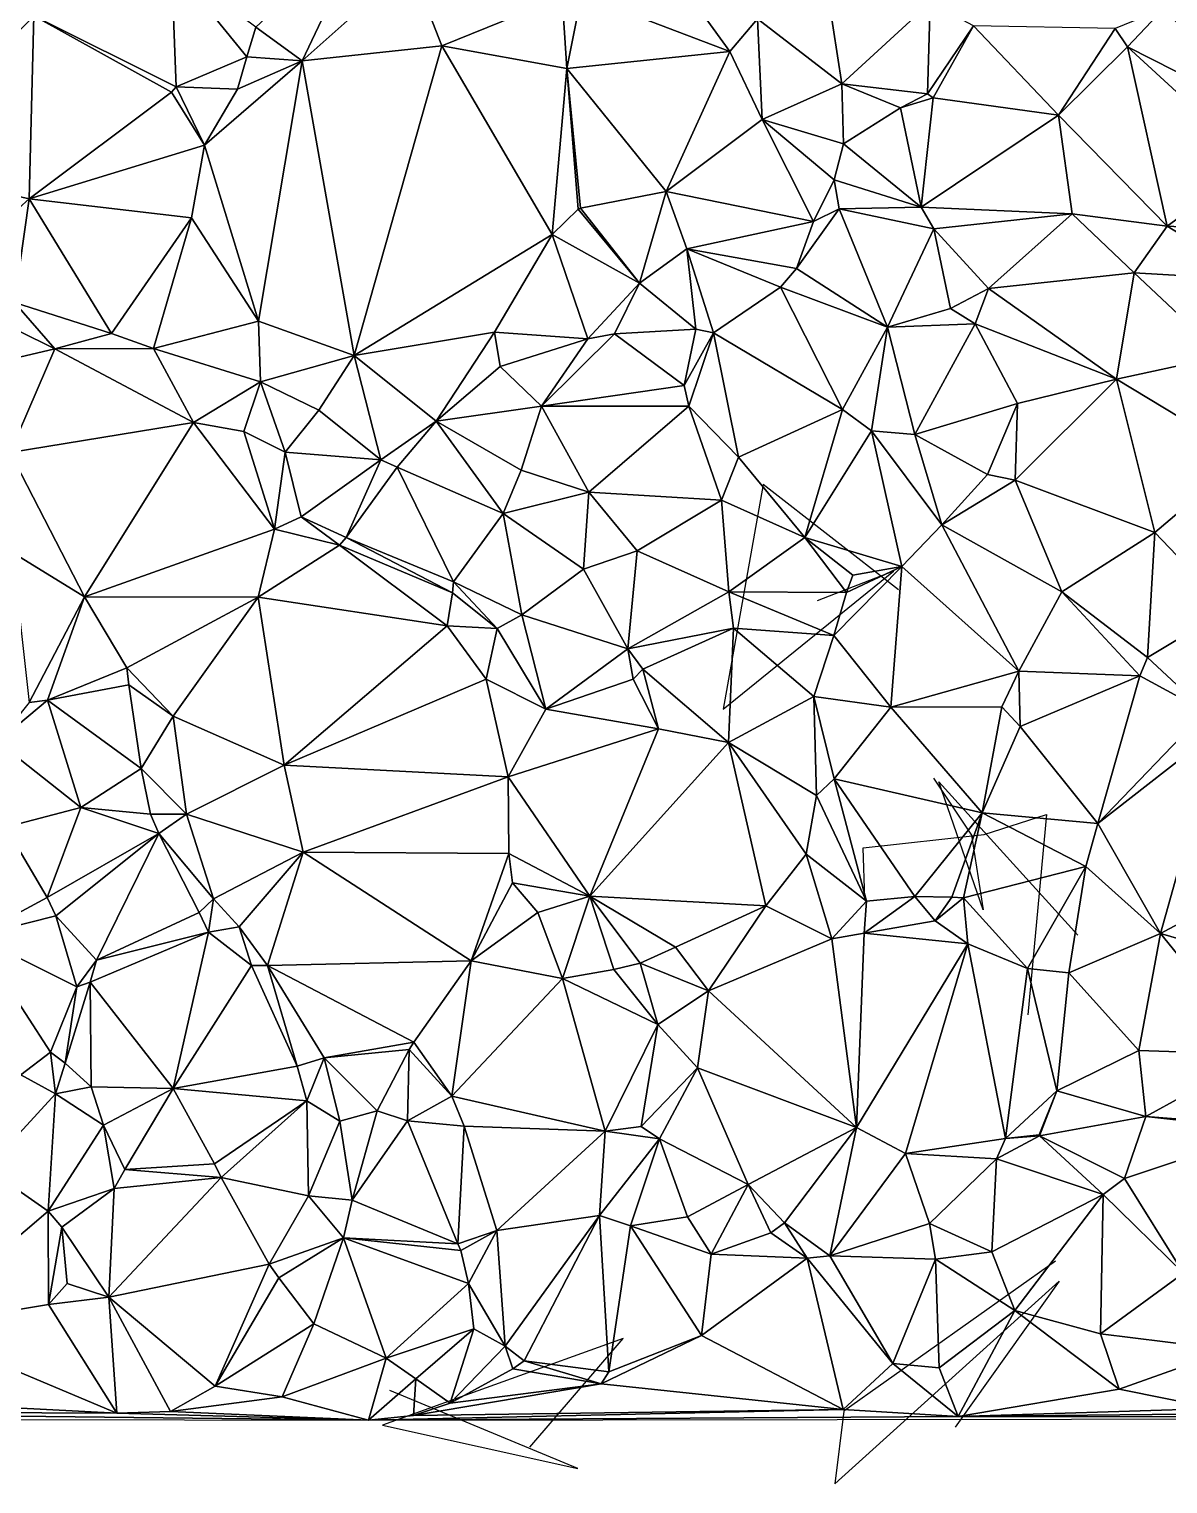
# Model space of a CAD drawing. Header units: metres. Extents: x -15.4 to 15, y -15.7 to 15.3.
# Drawn here: x -2.22 to 6.78, y -15.48 to -3.98 of the extents above; entities that cross this region are included whole.
import ezdxf

# ---------------------------------------------------------------- set-up
doc = ezdxf.new("R2010")
doc.units = ezdxf.units.M
doc.layers.add('CRACKS', color=1, linetype='Continuous')
doc.layers.add('STREET_MESH', color=7, linetype='Continuous')

msp = doc.modelspace()

# ---------------------------------------------------------------- linework, layer by layer
at = {"layer": 'CRACKS'}
for points in [[(4.651, -8.416, 0.1), (3.58, -7.583, 0.1), (3.265, -9.358, 0.1), (4.61, -8.267, 0.1), (4.006, -8.503, 0.1)], [(4.926, -9.905, 0.1), (5.228, -10.354, 0.1), (5.32, -10.944, 0.1), (4.97, -9.933, 0.1), (6.068, -11.144, 0.1)], [(4.383, -10.856, 0.1), (4.372, -10.455, 0.1), (5.328, -10.348, 0.1), (5.819, -10.191, 0.1), (5.673, -11.775, 0.1)], [(5.89, -13.723, 0.1), (4.219, -14.907, 0.1), (4.146, -15.483, 0.1), (5.921, -13.881, 0.1), (5.099, -15.034, 0.1)], [(1.737, -15.193, 0.1), (2.474, -14.334, 0.1), (0.572, -15.02, 0.1), (2.114, -15.36, 0.1), (0.63, -14.744, 0.1)]]:
    msp.add_polyline3d(points, dxfattribs=at)
at = {"layer": 'STREET_MESH'}
for points in [[(-0.429, -3.968), (-0.065, -4.234), (0.452, -3.144)], [(-0.065, -4.234), (0.789, -3.471), (0.452, -3.144)], [(2.637, -3.219), (2.145, -3.712), (3.316, -4.159)], [(2.637, -3.219), (3.316, -4.159), (3.536, -3.902)], [(-3.338, -5.072), (-2.185, -3.877), (-3.931, -3.461)], [(-2.185, -3.877), (-1.059, -4.438), (-1.098, -3.468)], [(-0.501, -4.202), (-0.429, -3.968), (-1.098, -3.468)], [(-1.059, -4.438), (-0.501, -4.202), (-1.098, -3.468)], [(0.789, -3.471), (-0.065, -4.234), (1.04, -4.115)], [(1.991, -3.727), (0.789, -3.471), (1.04, -4.115)], [(3.536, -3.902), (4.203, -4.415), (4.065, -3.527)], [(4.203, -4.415), (4.901, -3.774), (4.065, -3.527)], [(1.991, -3.727), (1.04, -4.115), (2.027, -4.294)], [(2.145, -3.712), (1.991, -3.727), (2.027, -4.294)], [(3.316, -4.159), (2.145, -3.712), (2.027, -4.294)], [(4.879, -4.494), (4.901, -3.774), (4.203, -4.415)], [(4.901, -3.774), (4.879, -4.494), (5.242, -3.956)], [(7.494, -3.69), (6.746, -3.821), (7.598, -4.699)], [(-2.222, -5.324), (-2.185, -3.877), (-3.338, -5.072)], [(-2.185, -3.877), (-2.222, -5.324), (-1.097, -4.481)], [(-1.059, -4.438), (-2.185, -3.877), (-1.097, -4.481)], [(3.536, -3.902), (3.316, -4.159), (3.573, -4.698)], [(4.203, -4.415), (3.536, -3.902), (3.573, -4.698)], [(6.364, -3.977), (6.461, -4.122), (6.746, -3.821)], [(6.746, -3.821), (6.461, -4.122), (7.598, -4.699)], [(-0.429, -3.968), (-0.501, -4.202), (-0.065, -4.234)], [(4.879, -4.494), (4.923, -4.526), (5.242, -3.956)], [(4.923, -4.526), (5.915, -4.662), (5.242, -3.956)], [(5.915, -4.662), (6.364, -3.977), (5.242, -3.956)], [(6.461, -4.122), (6.364, -3.977), (5.915, -4.662)], [(1.04, -4.115), (-0.065, -4.234), (0.346, -6.563)], [(1.911, -5.605), (1.04, -4.115), (0.346, -6.563)], [(1.04, -4.115), (1.911, -5.605), (2.027, -4.294)], [(6.461, -4.122), (5.915, -4.662), (6.774, -5.54)], [(6.461, -4.122), (7.46, -5.04), (7.598, -4.699)], [(6.461, -4.122), (6.774, -5.54), (7.46, -5.04)], [(-0.574, -4.458), (-0.501, -4.202), (-1.059, -4.438)], [(-0.409, -6.292), (-0.065, -4.234), (-0.836, -4.899)], [(-0.065, -4.234), (-0.574, -4.458), (-0.836, -4.899)], [(-0.501, -4.202), (-0.574, -4.458), (-0.065, -4.234)], [(-0.065, -4.234), (-0.409, -6.292), (0.346, -6.563)], [(2.814, -5.267), (3.316, -4.159), (2.027, -4.294)], [(3.316, -4.159), (2.814, -5.267), (3.573, -4.698)], [(1.911, -5.605), (2.119, -5.406), (2.027, -4.294)], [(2.135, -5.399), (2.814, -5.267), (2.027, -4.294)], [(2.119, -5.406), (2.135, -5.399), (2.027, -4.294)], [(-1.097, -4.481), (-2.222, -5.324), (-0.836, -4.899)], [(-1.059, -4.438), (-1.097, -4.481), (-0.836, -4.899)], [(-0.574, -4.458), (-1.059, -4.438), (-0.836, -4.899)], [(4.214, -4.889), (4.203, -4.415), (3.573, -4.698)], [(4.203, -4.415), (4.214, -4.889), (4.665, -4.604)], [(4.879, -4.494), (4.203, -4.415), (4.665, -4.604)], [(4.923, -4.526), (4.879, -4.494), (4.665, -4.604)], [(4.828, -5.391), (4.923, -4.526), (4.665, -4.604)], [(5.915, -4.662), (4.923, -4.526), (4.828, -5.391)], [(2.814, -5.267), (3.979, -5.502), (3.573, -4.698)], [(3.979, -5.502), (4.141, -5.174), (3.573, -4.698)], [(4.141, -5.174), (4.214, -4.889), (3.573, -4.698)], [(4.214, -4.889), (4.828, -5.391), (4.665, -4.604)], [(5.915, -4.662), (4.828, -5.391), (6.022, -5.442)], [(6.774, -5.54), (5.915, -4.662), (6.022, -5.442)], [(-2.222, -5.324), (-0.938, -5.475), (-0.836, -4.899)], [(-0.938, -5.475), (-0.409, -6.292), (-0.836, -4.899)], [(4.828, -5.391), (4.214, -4.889), (4.141, -5.174)], [(7.46, -5.04), (6.774, -5.54), (7.455, -5.575)], [(-2.551, -5.618), (-2.222, -5.324), (-3.338, -5.072)], [(3.979, -5.502), (4.181, -5.404), (4.141, -5.174)], [(4.181, -5.404), (4.828, -5.391), (4.141, -5.174)], [(2.135, -5.399), (2.603, -5.99), (2.814, -5.267)], [(2.603, -5.99), (2.976, -5.719), (2.814, -5.267)], [(2.976, -5.719), (3.979, -5.502), (2.814, -5.267)], [(-2.222, -5.324), (-2.551, -5.618), (-2.339, -6.143)], [(-2.222, -5.324), (-2.339, -6.143), (-1.571, -6.389)], [(-0.938, -5.475), (-2.222, -5.324), (-1.571, -6.389)], [(2.135, -5.399), (2.119, -5.406), (2.603, -5.99)], [(4.563, -6.339), (4.181, -5.404), (3.844, -5.876)], [(4.181, -5.404), (3.979, -5.502), (3.844, -5.876)], [(4.828, -5.391), (4.181, -5.404), (4.929, -5.562)], [(4.181, -5.404), (4.563, -6.339), (4.929, -5.562)], [(6.022, -5.442), (4.828, -5.391), (4.929, -5.562)], [(-1.239, -6.507), (-0.938, -5.475), (-1.571, -6.389)], [(-0.409, -6.292), (-0.938, -5.475), (-1.239, -6.507)], [(2.119, -5.406), (1.911, -5.605), (2.603, -5.99)], [(3.979, -5.502), (2.976, -5.719), (3.844, -5.876)], [(5.361, -6.032), (6.022, -5.442), (4.929, -5.562)], [(5.361, -6.032), (6.512, -5.91), (6.022, -5.442)], [(6.512, -5.91), (6.774, -5.54), (6.022, -5.442)], [(1.456, -6.379), (1.911, -5.605), (0.346, -6.563)], [(1.911, -5.605), (1.456, -6.379), (2.194, -6.43)], [(2.603, -5.99), (1.911, -5.605), (2.194, -6.43)], [(4.563, -6.339), (5.061, -6.191), (4.929, -5.562)], [(5.061, -6.191), (5.361, -6.032), (4.929, -5.562)], [(6.512, -5.91), (7.466, -5.965), (6.774, -5.54)], [(6.774, -5.54), (7.466, -5.965), (7.455, -5.575)], [(3.048, -6.355), (2.976, -5.719), (2.603, -5.99)], [(2.976, -5.719), (3.187, -6.383), (3.716, -6.023)], [(2.976, -5.719), (3.716, -6.023), (3.844, -5.876)], [(2.976, -5.719), (3.048, -6.355), (3.187, -6.383)], [(3.716, -6.023), (4.563, -6.339), (3.844, -5.876)], [(6.512, -5.91), (5.361, -6.032), (6.373, -6.75)], [(7.214, -6.568), (6.512, -5.91), (6.373, -6.75)], [(7.214, -6.568), (7.466, -5.965), (6.512, -5.91)], [(2.406, -6.391), (2.603, -5.99), (2.194, -6.43)], [(2.406, -6.391), (3.048, -6.355), (2.603, -5.99)], [(3.716, -6.023), (3.187, -6.383), (4.207, -6.99)], [(4.563, -6.339), (3.716, -6.023), (4.207, -6.99)], [(5.256, -6.312), (5.361, -6.032), (5.061, -6.191)], [(5.361, -6.032), (5.256, -6.312), (6.373, -6.75)], [(-2.611, -6.218), (-2.018, -6.511), (-2.339, -6.143)], [(-2.339, -6.143), (-2.018, -6.511), (-1.571, -6.389)], [(4.563, -6.339), (5.256, -6.312), (5.061, -6.191)], [(-2.611, -6.218), (-2.974, -6.734), (-2.018, -6.511)], [(-0.409, -6.292), (-1.239, -6.507), (-0.393, -6.77)], [(-0.409, -6.292), (-0.393, -6.77), (0.346, -6.563)], [(5.256, -6.312), (4.563, -6.339), (4.78, -7.187)], [(5.256, -6.312), (4.78, -7.187), (5.591, -6.941)], [(6.373, -6.75), (5.256, -6.312), (5.591, -6.941)], [(-2.018, -6.511), (-1.239, -6.507), (-1.571, -6.389)], [(0.996, -7.081), (1.456, -6.379), (0.346, -6.563)], [(0.996, -7.081), (1.5, -6.65), (1.456, -6.379)], [(1.456, -6.379), (1.5, -6.65), (2.194, -6.43)], [(1.5, -6.65), (1.827, -6.962), (2.194, -6.43)], [(1.827, -6.962), (2.406, -6.391), (2.194, -6.43)], [(2.957, -6.8), (2.406, -6.391), (1.827, -6.962)], [(3.048, -6.355), (2.406, -6.391), (2.957, -6.8)], [(3.187, -6.383), (3.048, -6.355), (2.957, -6.8)], [(2.992, -6.962), (3.187, -6.383), (2.957, -6.8)], [(3.187, -6.383), (2.992, -6.962), (3.386, -7.367)], [(3.187, -6.383), (3.386, -7.367), (4.207, -6.99)], [(4.437, -7.159), (4.563, -6.339), (4.207, -6.99)], [(4.563, -6.339), (4.437, -7.159), (4.78, -7.187)], [(-2.018, -6.511), (-2.974, -6.734), (-2.372, -7.33)], [(-2.018, -6.511), (-2.372, -7.33), (-0.922, -7.093)], [(-1.239, -6.507), (-2.018, -6.511), (-0.922, -7.093)], [(-0.393, -6.77), (-1.239, -6.507), (-0.922, -7.093)], [(-0.393, -6.77), (0.069, -6.995), (0.346, -6.563)], [(0.069, -6.995), (0.559, -7.387), (0.346, -6.563)], [(0.559, -7.387), (0.996, -7.081), (0.346, -6.563)], [(1.5, -6.65), (0.996, -7.081), (1.827, -6.962)], [(7.386, -7.361), (7.214, -6.568), (6.373, -6.75)], [(-0.524, -7.163), (-0.393, -6.77), (-0.922, -7.093)], [(-0.393, -6.77), (-0.524, -7.163), (-0.199, -7.327)], [(0.069, -6.995), (-0.393, -6.77), (-0.199, -7.327)], [(5.571, -7.548), (6.373, -6.75), (5.591, -6.941)], [(5.571, -7.548), (6.677, -7.961), (6.373, -6.75)], [(6.677, -7.961), (7.386, -7.361), (6.373, -6.75)], [(2.992, -6.962), (2.957, -6.8), (1.827, -6.962)], [(0.559, -7.387), (0.069, -6.995), (-0.199, -7.327)], [(1.827, -6.962), (0.996, -7.081), (1.667, -7.468)], [(2.203, -7.642), (1.827, -6.962), (1.667, -7.468)], [(2.203, -7.642), (2.992, -6.962), (1.827, -6.962)], [(2.992, -6.962), (2.203, -7.642), (3.25, -7.705)], [(2.992, -6.962), (3.25, -7.705), (3.386, -7.367)], [(3.386, -7.367), (3.91, -8.001), (4.207, -6.99)], [(3.91, -8.001), (4.437, -7.159), (4.207, -6.99)], [(4.78, -7.187), (5.353, -7.503), (5.591, -6.941)], [(5.353, -7.503), (5.571, -7.548), (5.591, -6.941)], [(-2.372, -7.33), (-1.784, -8.471), (-0.922, -7.093)], [(-1.784, -8.471), (-0.282, -7.935), (-0.922, -7.093)], [(-0.282, -7.935), (-0.524, -7.163), (-0.922, -7.093)], [(0.996, -7.081), (0.559, -7.387), (0.686, -7.445)], [(1.526, -7.811), (0.996, -7.081), (0.686, -7.445)], [(0.996, -7.081), (1.526, -7.811), (1.667, -7.468)], [(-0.524, -7.163), (-0.282, -7.935), (-0.199, -7.327)], [(4.677, -8.231), (4.437, -7.159), (3.91, -8.001)], [(4.78, -7.187), (4.437, -7.159), (4.993, -7.901)], [(4.437, -7.159), (4.677, -8.231), (4.993, -7.901)], [(5.353, -7.503), (4.78, -7.187), (4.993, -7.901)], [(-2.353, -8.12), (-1.784, -8.471), (-2.372, -7.33)], [(-0.282, -7.935), (-0.072, -7.839), (-0.199, -7.327)], [(-0.072, -7.839), (0.559, -7.387), (-0.199, -7.327)], [(0.559, -7.387), (-0.072, -7.839), (0.285, -8)], [(0.686, -7.445), (0.559, -7.387), (0.285, -8)], [(1.133, -8.353), (0.686, -7.445), (0.285, -8)], [(1.526, -7.811), (0.686, -7.445), (1.133, -8.353)], [(1.526, -7.811), (2.203, -7.642), (1.667, -7.468)], [(3.386, -7.367), (3.25, -7.705), (3.91, -8.001)], [(7.386, -7.361), (6.677, -7.961), (7.255, -8.567)], [(5.571, -7.548), (5.353, -7.503), (4.993, -7.901)], [(5.941, -8.432), (5.571, -7.548), (4.993, -7.901)], [(6.677, -7.961), (5.571, -7.548), (5.941, -8.432)], [(2.161, -8.252), (2.203, -7.642), (1.526, -7.811)], [(2.203, -7.642), (2.161, -8.252), (2.584, -8.106)], [(3.25, -7.705), (2.203, -7.642), (2.584, -8.106)], [(3.309, -8.43), (3.25, -7.705), (2.584, -8.106)], [(3.25, -7.705), (3.309, -8.43), (3.91, -8.001)], [(1.673, -8.612), (1.526, -7.811), (1.133, -8.353)], [(1.673, -8.612), (2.161, -8.252), (1.526, -7.811)], [(-0.282, -7.935), (-1.784, -8.471), (-0.411, -8.474)], [(0.231, -8.061), (-0.282, -7.935), (-0.411, -8.474)], [(0.231, -8.061), (-0.072, -7.839), (-0.282, -7.935)], [(-0.072, -7.839), (0.231, -8.061), (0.285, -8)], [(4.993, -7.901), (4.677, -8.231), (5.602, -9.059)], [(5.941, -8.432), (4.993, -7.901), (5.602, -9.059)], [(0.231, -8.061), (1.124, -8.438), (0.285, -8)], [(1.124, -8.438), (1.133, -8.353), (0.285, -8)], [(3.309, -8.43), (4.238, -8.435), (3.91, -8.001)], [(4.238, -8.435), (4.289, -8.3), (3.91, -8.001)], [(4.289, -8.3), (4.677, -8.231), (3.91, -8.001)], [(6.618, -8.949), (6.677, -7.961), (5.941, -8.432)], [(6.677, -7.961), (6.618, -8.949), (7.255, -8.567)], [(-2.353, -8.12), (-2.223, -9.305), (-1.784, -8.471)], [(1.081, -8.699), (0.231, -8.061), (-0.411, -8.474)], [(1.124, -8.438), (0.231, -8.061), (1.081, -8.699)], [(2.161, -8.252), (2.511, -8.882), (2.584, -8.106)], [(2.511, -8.882), (3.309, -8.43), (2.584, -8.106)], [(2.161, -8.252), (1.673, -8.612), (2.511, -8.882)], [(4.677, -8.231), (4.139, -8.777), (4.589, -9.343)], [(4.139, -8.777), (4.677, -8.231), (4.238, -8.435)], [(4.677, -8.231), (4.289, -8.3), (4.238, -8.435)], [(4.677, -8.231), (4.589, -9.343), (5.602, -9.059)], [(1.124, -8.438), (1.478, -8.72), (1.133, -8.353)], [(1.478, -8.72), (1.673, -8.612), (1.133, -8.353)], [(-2.223, -9.305), (-2.076, -9.287), (-1.784, -8.471)], [(-2.076, -9.287), (-1.451, -9.032), (-1.784, -8.471)], [(-1.784, -8.471), (-1.451, -9.032), (-0.411, -8.474)], [(-1.451, -9.032), (-1.083, -9.413), (-0.411, -8.474)], [(-1.083, -9.413), (-0.205, -9.801), (-0.411, -8.474)], [(-0.205, -9.801), (1.081, -8.699), (-0.411, -8.474)], [(1.478, -8.72), (1.124, -8.438), (1.081, -8.699)], [(3.345, -8.718), (3.309, -8.43), (2.511, -8.882)], [(3.309, -8.43), (4.139, -8.777), (4.238, -8.435)], [(3.309, -8.43), (3.345, -8.718), (4.139, -8.777)], [(6.558, -9.094), (5.941, -8.432), (5.602, -9.059)], [(6.558, -9.094), (6.618, -8.949), (5.941, -8.432)], [(1.673, -8.612), (1.478, -8.72), (1.863, -9.359)], [(1.673, -8.612), (1.863, -9.359), (2.511, -8.882)], [(7.255, -8.567), (6.618, -8.949), (7.077, -9.376)], [(-0.205, -9.801), (1.391, -9.122), (1.081, -8.699)], [(1.391, -9.122), (1.478, -8.72), (1.081, -8.699)], [(1.863, -9.359), (1.478, -8.72), (1.391, -9.122)], [(3.345, -8.718), (2.511, -8.882), (2.629, -9.041)], [(3.345, -8.718), (2.629, -9.041), (3.305, -9.621)], [(3.981, -9.258), (3.345, -8.718), (3.305, -9.621)], [(4.139, -8.777), (3.345, -8.718), (3.981, -9.258)], [(4.139, -8.777), (3.981, -9.258), (4.589, -9.343)], [(1.863, -9.359), (2.553, -9.121), (2.511, -8.882)], [(2.511, -8.882), (2.553, -9.121), (2.629, -9.041)], [(7.077, -9.376), (6.618, -8.949), (6.558, -9.094)], [(-2.076, -9.287), (-1.435, -9.166), (-1.451, -9.032)], [(-1.451, -9.032), (-1.435, -9.166), (-1.083, -9.413)], [(2.629, -9.041), (2.553, -9.121), (2.752, -9.513)], [(3.305, -9.621), (2.629, -9.041), (2.752, -9.513)], [(4.589, -9.343), (5.468, -9.339), (5.602, -9.059)], [(5.468, -9.339), (5.611, -9.496), (5.602, -9.059)], [(5.611, -9.496), (6.558, -9.094), (5.602, -9.059)], [(-1.435, -9.166), (-2.076, -9.287), (-1.336, -9.827)], [(-1.435, -9.166), (-1.336, -9.827), (-1.083, -9.413)], [(1.391, -9.122), (-0.205, -9.801), (1.565, -9.893)], [(1.863, -9.359), (1.391, -9.122), (1.565, -9.893)], [(2.553, -9.121), (1.863, -9.359), (2.752, -9.513)], [(6.225, -10.261), (6.558, -9.094), (5.611, -9.496)], [(6.225, -10.261), (7.077, -9.376), (6.558, -9.094)], [(-2.472, -9.616), (-2.076, -9.287), (-2.223, -9.305)], [(-1.813, -10.135), (-2.076, -9.287), (-2.472, -9.616)], [(-1.336, -9.827), (-2.076, -9.287), (-1.813, -10.135)], [(4.002, -10.04), (3.981, -9.258), (3.305, -9.621)], [(4.589, -9.343), (3.981, -9.258), (4.141, -9.909)], [(3.981, -9.258), (4.002, -10.04), (4.141, -9.909)], [(-1.336, -9.827), (-0.977, -10.189), (-1.083, -9.413)], [(-1.083, -9.413), (-0.977, -10.189), (-0.205, -9.801)], [(2.752, -9.513), (1.863, -9.359), (1.565, -9.893)], [(5.311, -10.179), (4.589, -9.343), (4.141, -9.909)], [(4.589, -9.343), (5.311, -10.179), (5.468, -9.339)], [(5.311, -10.179), (5.611, -9.496), (5.468, -9.339)], [(7.077, -9.376), (6.225, -10.261), (7.172, -9.525)], [(2.211, -10.838), (2.752, -9.513), (1.565, -9.893)], [(2.211, -10.838), (3.305, -9.621), (2.752, -9.513)], [(5.311, -10.179), (6.225, -10.261), (5.611, -9.496)], [(6.225, -10.261), (6.721, -11.131), (7.172, -9.525)], [(6.721, -11.131), (8.032, -10.428), (7.172, -9.525)], [(-1.813, -10.135), (-2.472, -9.616), (-2.407, -10.291)], [(2.211, -10.838), (3.6, -10.914), (3.305, -9.621)], [(3.92, -10.506), (4.002, -10.04), (3.305, -9.621)], [(3.6, -10.914), (3.92, -10.506), (3.305, -9.621)], [(-1.262, -10.189), (-1.336, -9.827), (-1.813, -10.135)], [(-1.262, -10.189), (-0.977, -10.189), (-1.336, -9.827)], [(-0.977, -10.189), (-0.056, -10.488), (-0.205, -9.801)], [(-0.205, -9.801), (-0.056, -10.488), (1.565, -9.893)], [(-0.056, -10.488), (1.569, -10.5), (1.565, -9.893)], [(1.569, -10.5), (2.211, -10.838), (1.565, -9.893)], [(4.002, -10.04), (4.398, -10.875), (4.141, -9.909)], [(4.78, -10.839), (5.311, -10.179), (4.141, -9.909)], [(4.398, -10.875), (4.78, -10.839), (4.141, -9.909)], [(3.92, -10.506), (4.398, -10.875), (4.002, -10.04)], [(-2.081, -10.848), (-1.813, -10.135), (-2.407, -10.291)], [(-1.197, -10.341), (-1.813, -10.135), (-2.081, -10.848)], [(-1.197, -10.341), (-1.262, -10.189), (-1.813, -10.135)], [(-0.977, -10.189), (-1.262, -10.189), (-1.197, -10.341)], [(-0.977, -10.189), (-1.197, -10.341), (-0.764, -10.857)], [(-0.056, -10.488), (-0.977, -10.189), (-0.764, -10.857)], [(4.78, -10.839), (5.072, -10.844), (5.311, -10.179)], [(5.072, -10.844), (5.165, -10.851), (5.311, -10.179)], [(5.165, -10.851), (6.131, -10.602), (5.311, -10.179)], [(6.131, -10.602), (6.225, -10.261), (5.311, -10.179)], [(-2.649, -11.153), (-2.081, -10.848), (-2.407, -10.291)], [(-2.011, -10.993), (-1.197, -10.341), (-2.081, -10.848)], [(-1.197, -10.341), (-2.011, -10.993), (-1.691, -11.342)], [(-0.879, -10.967), (-1.197, -10.341), (-1.691, -11.342)], [(-1.197, -10.341), (-0.879, -10.967), (-0.764, -10.857)], [(6.225, -10.261), (6.131, -10.602), (6.721, -11.131)], [(8.032, -10.428), (6.721, -11.131), (7.753, -11.431)], [(-0.561, -11.079), (-0.056, -10.488), (-0.764, -10.857)], [(-0.561, -11.079), (-0.338, -11.384), (-0.056, -10.488)], [(-0.338, -11.384), (1.272, -11.347), (-0.056, -10.488)], [(1.272, -11.347), (1.569, -10.5), (-0.056, -10.488)], [(1.598, -10.732), (1.569, -10.5), (1.272, -11.347)], [(1.598, -10.732), (2.211, -10.838), (1.569, -10.5)], [(3.92, -10.506), (3.6, -10.914), (4.123, -11.173)], [(4.398, -10.875), (3.92, -10.506), (4.123, -11.173)], [(6.131, -10.602), (5.165, -10.851), (5.671, -11.409)], [(6.131, -10.602), (5.671, -11.409), (5.997, -11.442)], [(6.721, -11.131), (6.131, -10.602), (5.997, -11.442)], [(1.798, -10.966), (1.598, -10.732), (1.272, -11.347)], [(2.211, -10.838), (1.598, -10.732), (1.798, -10.966)], [(-2.649, -11.153), (-2.011, -10.993), (-2.081, -10.848)], [(-0.879, -10.967), (-0.804, -11.121), (-0.764, -10.857)], [(-0.804, -11.121), (-0.561, -11.079), (-0.764, -10.857)], [(2.211, -10.838), (1.798, -10.966), (1.993, -11.487)], [(2.211, -10.838), (1.993, -11.487), (2.4, -11.417)], [(2.609, -11.367), (2.211, -10.838), (2.4, -11.417)], [(2.887, -11.241), (2.211, -10.838), (2.609, -11.367)], [(3.6, -10.914), (2.211, -10.838), (2.887, -11.241)], [(3.6, -10.914), (2.887, -11.241), (3.149, -11.586)], [(3.6, -10.914), (3.149, -11.586), (4.123, -11.173)], [(4.378, -11.128), (4.398, -10.875), (4.123, -11.173)], [(4.78, -10.839), (4.378, -11.128), (4.941, -11.031)], [(4.78, -10.839), (4.398, -10.875), (4.378, -11.128)], [(5.072, -10.844), (4.78, -10.839), (4.941, -11.031)], [(5.165, -10.851), (5.072, -10.844), (4.941, -11.031)], [(5.197, -11.214), (5.165, -10.851), (4.941, -11.031)], [(5.165, -10.851), (5.197, -11.214), (5.671, -11.409)], [(-2.011, -10.993), (-2.649, -11.153), (-1.844, -11.554)], [(-2.011, -10.993), (-1.844, -11.554), (-1.691, -11.342)], [(-0.804, -11.121), (-0.879, -10.967), (-1.691, -11.342)], [(1.993, -11.487), (1.798, -10.966), (1.272, -11.347)], [(4.378, -11.128), (5.197, -11.214), (4.941, -11.031)], [(-2.053, -12.071), (-2.649, -11.153), (-2.287, -12.248)], [(-2.649, -11.153), (-2.053, -12.071), (-1.844, -11.554)], [(-0.804, -11.121), (-1.739, -11.517), (-1.084, -12.358)], [(-1.739, -11.517), (-0.804, -11.121), (-1.691, -11.342)], [(-0.465, -11.384), (-0.804, -11.121), (-1.084, -12.358)], [(-0.804, -11.121), (-0.465, -11.384), (-0.561, -11.079)], [(-0.465, -11.384), (-0.338, -11.384), (-0.561, -11.079)], [(4.319, -12.665), (4.378, -11.128), (4.123, -11.173)], [(5.197, -11.214), (4.378, -11.128), (4.319, -12.665)], [(6.549, -12.057), (6.721, -11.131), (5.997, -11.442)], [(7.499, -12.089), (6.721, -11.131), (6.549, -12.057)], [(6.721, -11.131), (7.499, -12.089), (7.753, -11.431)], [(2.887, -11.241), (2.609, -11.367), (3.149, -11.586)], [(3.149, -11.586), (4.319, -12.665), (4.123, -11.173)], [(4.705, -12.872), (5.197, -11.214), (4.319, -12.665)], [(5.497, -12.753), (5.197, -11.214), (4.705, -12.872)], [(5.197, -11.214), (5.497, -12.753), (5.671, -11.409)], [(-1.844, -11.554), (-1.739, -11.517), (-1.691, -11.342)], [(-0.104, -12.18), (-0.465, -11.384), (-1.084, -12.358)], [(-0.465, -11.384), (-0.104, -12.18), (-0.338, -11.384)], [(-0.338, -11.384), (0.82, -11.99), (1.272, -11.347)], [(-0.104, -12.18), (0.11, -12.114), (-0.338, -11.384)], [(0.11, -12.114), (0.82, -11.99), (-0.338, -11.384)], [(0.82, -11.99), (1.12, -12.417), (1.272, -11.347)], [(1.12, -12.417), (1.993, -11.487), (1.272, -11.347)], [(2.609, -11.367), (2.4, -11.417), (2.748, -11.851)], [(3.149, -11.586), (2.609, -11.367), (2.748, -11.851)], [(1.993, -11.487), (1.12, -12.417), (2.332, -12.694)], [(2.4, -11.417), (1.993, -11.487), (2.748, -11.851)], [(2.748, -11.851), (1.993, -11.487), (2.332, -12.694)], [(5.497, -12.753), (5.901, -12.376), (5.671, -11.409)], [(5.671, -11.409), (5.901, -12.376), (5.997, -11.442)], [(5.901, -12.376), (6.549, -12.057), (5.997, -11.442)], [(-1.844, -11.554), (-2.053, -12.071), (-1.938, -12.158)], [(-1.739, -11.517), (-1.844, -11.554), (-1.938, -12.158)], [(-1.732, -12.345), (-1.739, -11.517), (-1.938, -12.158)], [(-1.739, -11.517), (-1.732, -12.345), (-1.084, -12.358)], [(3.149, -11.586), (2.748, -11.851), (3.06, -12.195)], [(3.149, -11.586), (3.06, -12.195), (4.319, -12.665)], [(2.615, -12.658), (2.748, -11.851), (2.332, -12.694)], [(2.748, -11.851), (2.615, -12.658), (3.06, -12.195)], [(-2.013, -12.4), (-2.053, -12.071), (-2.287, -12.248)], [(-2.053, -12.071), (-2.013, -12.4), (-1.938, -12.158)], [(0.11, -12.114), (0.781, -12.048), (0.82, -11.99)], [(0.781, -12.048), (0.11, -12.114), (0.529, -12.534)], [(0.781, -12.048), (0.529, -12.534), (0.769, -12.614)], [(1.12, -12.417), (0.781, -12.048), (0.769, -12.614)], [(0.82, -11.99), (0.781, -12.048), (1.12, -12.417)], [(6.549, -12.057), (5.901, -12.376), (6.604, -12.579)], [(7.499, -12.089), (6.549, -12.057), (6.604, -12.579)], [(-2.013, -12.4), (-1.732, -12.345), (-1.938, -12.158)], [(-0.027, -12.454), (-0.104, -12.18), (-1.084, -12.358)], [(0.11, -12.114), (-0.104, -12.18), (-0.027, -12.454)], [(0.233, -12.615), (0.11, -12.114), (-0.027, -12.454)], [(0.11, -12.114), (0.233, -12.615), (0.529, -12.534)], [(7.588, -12.656), (7.499, -12.089), (6.604, -12.579)], [(-2.556, -12.989), (-2.013, -12.4), (-2.287, -12.248)], [(3.06, -12.195), (2.615, -12.658), (2.762, -12.755)], [(3.461, -13.115), (3.06, -12.195), (2.762, -12.755)], [(3.06, -12.195), (3.461, -13.115), (4.319, -12.665)], [(-2.556, -12.989), (-2.073, -13.327), (-2.013, -12.4)], [(-2.073, -13.327), (-1.634, -12.648), (-2.013, -12.4)], [(-1.634, -12.648), (-1.732, -12.345), (-2.013, -12.4)], [(-1.732, -12.345), (-1.634, -12.648), (-1.084, -12.358)], [(-1.634, -12.648), (-1.466, -12.997), (-1.084, -12.358)], [(-1.466, -12.997), (-0.758, -12.954), (-1.084, -12.358)], [(-0.758, -12.954), (-0.027, -12.454), (-1.084, -12.358)], [(1.12, -12.417), (0.769, -12.614), (1.216, -12.654)], [(1.12, -12.417), (1.216, -12.654), (2.332, -12.694)], [(5.497, -12.753), (5.763, -12.723), (5.901, -12.376)], [(5.763, -12.723), (5.765, -12.732), (5.901, -12.376)], [(5.901, -12.376), (5.765, -12.732), (6.604, -12.579)], [(-0.027, -12.454), (-0.758, -12.954), (-0.703, -13.061)], [(-0.014, -13.205), (-0.027, -12.454), (-0.703, -13.061)], [(0.233, -12.615), (-0.027, -12.454), (-0.014, -13.205)], [(0.529, -12.534), (0.233, -12.615), (0.33, -13.239)], [(0.769, -12.614), (0.529, -12.534), (0.33, -13.239)], [(-1.634, -12.648), (-2.073, -13.327), (-1.549, -13.149)], [(-1.466, -12.997), (-1.634, -12.648), (-1.549, -13.149)], [(0.233, -12.615), (-0.014, -13.205), (0.33, -13.239)], [(1.167, -13.585), (0.769, -12.614), (0.33, -13.239)], [(0.769, -12.614), (1.167, -13.585), (1.216, -12.654)], [(5.765, -12.732), (6.436, -13.069), (6.604, -12.579)], [(6.436, -13.069), (7.582, -12.686), (6.604, -12.579)], [(7.582, -12.686), (7.588, -12.656), (6.604, -12.579)], [(1.167, -13.585), (1.476, -13.481), (1.216, -12.654)], [(1.216, -12.654), (1.476, -13.481), (2.332, -12.694)], [(1.476, -13.481), (2.287, -13.36), (2.332, -12.694)], [(2.332, -12.694), (2.287, -13.36), (2.762, -12.755)], [(2.287, -13.36), (2.531, -13.442), (2.762, -12.755)], [(2.615, -12.658), (2.332, -12.694), (2.762, -12.755)], [(2.531, -13.442), (2.983, -13.372), (2.762, -12.755)], [(2.983, -13.372), (3.461, -13.115), (2.762, -12.755)], [(3.461, -13.115), (3.749, -13.42), (4.319, -12.665)], [(3.749, -13.42), (4.106, -13.679), (4.319, -12.665)], [(4.106, -13.679), (4.705, -12.872), (4.319, -12.665)], [(5.425, -12.913), (5.497, -12.753), (4.705, -12.872)], [(5.765, -12.732), (5.425, -12.913), (6.269, -13.194)], [(5.765, -12.732), (5.497, -12.753), (5.425, -12.913)], [(5.763, -12.723), (5.497, -12.753), (5.765, -12.732)], [(6.436, -13.069), (5.765, -12.732), (6.269, -13.194)], [(7.582, -12.686), (6.436, -13.069), (6.903, -13.818)], [(4.894, -13.425), (4.705, -12.872), (4.106, -13.679)], [(5.425, -12.913), (4.705, -12.872), (4.894, -13.425)], [(-2.073, -13.327), (-2.556, -12.989), (-3.146, -14.245)], [(-0.703, -13.061), (-0.758, -12.954), (-1.466, -12.997)], [(5.425, -12.913), (4.894, -13.425), (5.388, -13.649)], [(6.269, -13.194), (5.425, -12.913), (5.388, -13.649)], [(-1.591, -14.006), (-0.703, -13.061), (-1.549, -13.149)], [(-0.703, -13.061), (-1.591, -14.006), (-0.326, -13.747)], [(-0.703, -13.061), (-1.466, -12.997), (-1.549, -13.149)], [(-0.014, -13.205), (-0.703, -13.061), (-0.326, -13.747)], [(6.436, -13.069), (6.269, -13.194), (6.903, -13.818)], [(-2.073, -13.327), (-1.965, -13.454), (-1.549, -13.149)], [(-1.965, -13.454), (-1.591, -14.006), (-1.549, -13.149)], [(0.264, -13.537), (-0.014, -13.205), (-0.326, -13.747)], [(-0.014, -13.205), (0.264, -13.537), (0.33, -13.239)], [(2.983, -13.372), (3.168, -13.668), (3.461, -13.115)], [(3.461, -13.115), (3.168, -13.668), (3.641, -13.497)], [(3.749, -13.42), (3.461, -13.115), (3.641, -13.497)], [(5.57, -14.113), (6.269, -13.194), (5.388, -13.649)], [(6.248, -14.298), (6.269, -13.194), (5.57, -14.113)], [(6.903, -13.818), (6.269, -13.194), (6.248, -14.298)], [(-2.073, -13.327), (-3.146, -14.245), (-2.068, -14.064)], [(-1.965, -13.454), (-2.073, -13.327), (-2.068, -14.064)], [(0.264, -13.537), (1.167, -13.585), (0.33, -13.239)], [(-1.922, -13.9), (-1.965, -13.454), (-2.068, -14.064)], [(-1.922, -13.9), (-1.591, -14.006), (-1.965, -13.454)], [(1.476, -13.481), (1.54, -14.393), (2.287, -13.36)], [(1.54, -14.393), (1.69, -14.509), (2.287, -13.36)], [(1.69, -14.509), (2.359, -14.596), (2.287, -13.36)], [(2.359, -14.596), (2.531, -13.442), (2.287, -13.36)], [(2.531, -13.442), (2.359, -14.596), (3.092, -14.309)], [(2.983, -13.372), (2.531, -13.442), (3.168, -13.668)], [(3.168, -13.668), (2.531, -13.442), (3.092, -14.309)], [(3.929, -13.699), (3.749, -13.42), (3.641, -13.497)], [(3.749, -13.42), (3.929, -13.699), (4.106, -13.679)], [(4.894, -13.425), (4.106, -13.679), (4.942, -13.706)], [(4.894, -13.425), (4.942, -13.706), (5.388, -13.649)], [(-0.248, -13.853), (0.264, -13.537), (-0.326, -13.747)], [(0.264, -13.537), (-0.248, -13.853), (0.028, -14.218)], [(0.601, -14.488), (0.264, -13.537), (0.028, -14.218)], [(1.167, -13.585), (0.264, -13.537), (1.191, -13.639)], [(0.264, -13.537), (1.251, -13.898), (1.191, -13.639)], [(0.601, -14.488), (1.251, -13.898), (0.264, -13.537)], [(1.476, -13.481), (1.167, -13.585), (1.191, -13.639)], [(1.251, -13.898), (1.476, -13.481), (1.191, -13.639)], [(1.251, -13.898), (1.54, -14.393), (1.476, -13.481)], [(3.168, -13.668), (3.929, -13.699), (3.641, -13.497)], [(3.929, -13.699), (3.168, -13.668), (3.092, -14.309)], [(4.106, -13.679), (3.929, -13.699), (4.604, -14.532)], [(4.106, -13.679), (4.604, -14.532), (4.942, -13.706)], [(4.942, -13.706), (5.57, -14.113), (5.388, -13.649)], [(-1.591, -14.006), (-0.752, -14.711), (-0.326, -13.747)], [(-0.752, -14.711), (-0.248, -13.853), (-0.326, -13.747)], [(4.212, -14.894), (3.929, -13.699), (3.092, -14.309)], [(4.604, -14.532), (3.929, -13.699), (4.212, -14.894)], [(4.604, -14.532), (4.971, -14.566), (4.942, -13.706)], [(4.942, -13.706), (4.971, -14.566), (5.57, -14.113)], [(-1.591, -14.006), (-1.922, -13.9), (-2.068, -14.064)], [(0.028, -14.218), (-0.248, -13.853), (-0.752, -14.711)], [(1.251, -13.898), (0.601, -14.488), (1.292, -14.257)], [(1.54, -14.393), (1.251, -13.898), (1.292, -14.257)], [(6.903, -13.818), (6.248, -14.298), (7.269, -14.423)], [(-1.591, -14.006), (-2.068, -14.064), (-1.53, -14.923)], [(-1.591, -14.006), (-1.105, -14.911), (-0.752, -14.711)], [(-1.105, -14.911), (-1.591, -14.006), (-1.53, -14.923)], [(-2.068, -14.064), (-3.146, -14.245), (-1.53, -14.923)], [(5.57, -14.113), (4.971, -14.566), (5.121, -14.951)], [(6.394, -14.735), (5.57, -14.113), (5.121, -14.951)], [(6.248, -14.298), (5.57, -14.113), (6.394, -14.735)], [(-3.146, -14.245), (-4.817, -14.753), (-1.53, -14.923)], [(-0.223, -14.794), (0.028, -14.218), (-0.752, -14.711)], [(-0.223, -14.794), (0.601, -14.488), (0.028, -14.218)], [(1.292, -14.257), (0.601, -14.488), (0.835, -14.652)], [(1.106, -14.844), (1.292, -14.257), (0.835, -14.652)], [(1.106, -14.844), (1.54, -14.393), (1.292, -14.257)], [(2.3, -14.691), (4.212, -14.894), (3.092, -14.309)], [(2.359, -14.596), (2.3, -14.691), (3.092, -14.309)], [(7.269, -14.423), (6.248, -14.298), (6.394, -14.735)], [(0.601, -14.488), (-0.223, -14.794), (0.46, -14.978)], [(0.835, -14.652), (0.601, -14.488), (0.46, -14.978)], [(1.601, -14.573), (1.54, -14.393), (1.106, -14.844)], [(1.54, -14.393), (1.601, -14.573), (1.69, -14.509)], [(7.269, -14.423), (6.394, -14.735), (7.154, -14.888)], [(2.3, -14.691), (1.601, -14.573), (1.106, -14.844)], [(1.601, -14.573), (2.3, -14.691), (1.69, -14.509)], [(2.3, -14.691), (2.359, -14.596), (1.69, -14.509)], [(4.604, -14.532), (4.212, -14.894), (5.121, -14.951)], [(4.971, -14.566), (4.604, -14.532), (5.121, -14.951)], [(-1.105, -14.911), (-0.223, -14.794), (-0.752, -14.711)], [(0.835, -14.652), (0.46, -14.978), (0.817, -14.943)], [(1.106, -14.844), (0.835, -14.652), (0.817, -14.943)], [(4.212, -14.894), (2.3, -14.691), (0.817, -14.943)], [(2.3, -14.691), (1.106, -14.844), (0.817, -14.943)], [(-1.53, -14.923), (-4.817, -14.753), (-6.267, -14.903)], [(-0.223, -14.794), (-1.105, -14.911), (0.46, -14.978)], [(7.154, -14.888), (6.394, -14.735), (5.121, -14.951)], [(-11.179, -14.959), (0.46, -14.978), (-6.267, -14.903)], [(0.46, -14.978), (-1.53, -14.923), (-6.267, -14.903)], [(-1.105, -14.911), (-1.53, -14.923), (0.46, -14.978)], [(4.212, -14.894), (0.46, -14.978), (5.121, -14.951)], [(0.46, -14.978), (4.212, -14.894), (0.817, -14.943)], [(0.46, -14.978), (13.426, -14.961), (5.121, -14.951)], [(8.954, -14.912), (7.154, -14.888), (5.121, -14.951)], [(13.426, -14.961), (8.954, -14.912), (5.121, -14.951)]]:
    msp.add_3dface(points, dxfattribs=at)

doc.saveas('drawing.dxf')
